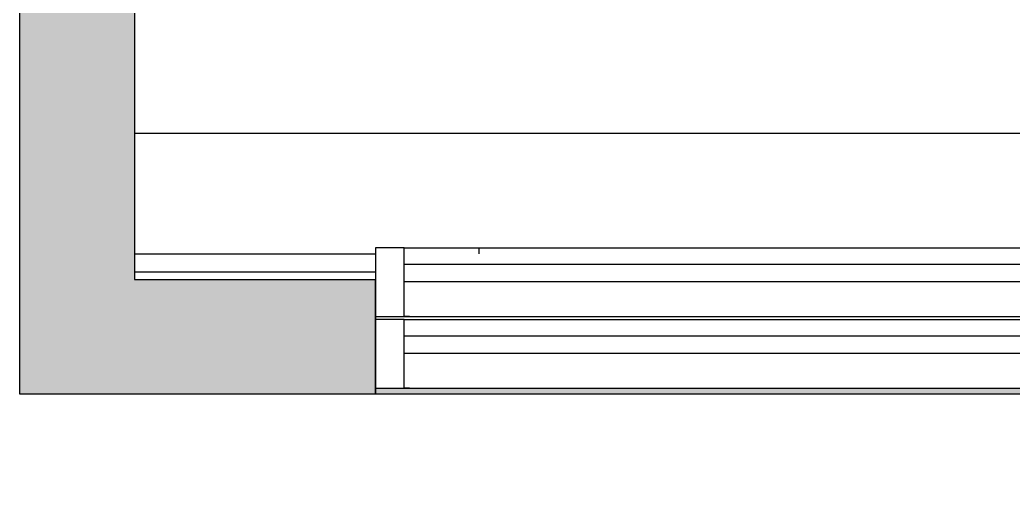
# Model space of a CAD drawing. Header units: millimetres. Extents: x 0 to 460316, y -63250 to 103204.
# Drawn here: x 213628 to 215359, y 86519 to 87357 of the extents above; entities that cross this region are included whole.
import ezdxf
from ezdxf.enums import TextEntityAlignment as Align

# ---------------------------------------------------------------- set-up
doc = ezdxf.new("R2010")
doc.units = ezdxf.units.MM
doc.header["$LTSCALE"] = 25
for name, color, linetype in [('2-con', 2, 'Continuous'), ('ac-insul', 5, 'BATTING'), ('ac-Ref', 8, 'Continuous'), ('ac-wall-fin', 3, 'Continuous'), ('ac-window', 140, 'Continuous'), ('CEIL-LIGHT', 7, 'Continuous'), ('FORM(YOURNAME)-11', 1, 'Continuous')]:
    doc.layers.add(name, color=color, linetype=linetype)
doc.styles.add('YOURNAME', font='HY울릉도M.TTF')
doc.linetypes.add('BATTING', pattern='A,0.00254,-2.54,[134,ltypeshp.shx,S=2.54,R=0,X=-2.54,Y=0],-5.08,[134,ltypeshp.shx,S=2.54,R=180,X=2.54,Y=0],-2.54', length=10.16254)

# ---------------------------------------------------------------- blocks, each defined once
blk = doc.blocks.new('A$C43c8e90a')
at = {"layer": 'ac-Ref'}
h = blk.add_hatch(color=256, dxfattribs=at)
h.dxf.hatch_style = 1
h.paths.add_polyline_path([(6388.4, 12355.1), (5843.4, 12355.1), (5843.4, 13365.1), (6408.4, 13365.1), (6408.4, 13565.1), (5643.4, 13565.1), (5643.4, 12155.1), (6118.4, 12155.1), (6118.4, 8981.7), (6388.4, 8981.7)])
h.paths.add_polyline_path([(9278.4, 11521.7), (9278.4, 13766.7), (9048.4, 13766.7), (9048.4, 13365.1), (9088.4, 13365.1), (9088.4, 9190.1), (7318.4, 9190.1), (7318.4, 8981.7), (9278.4, 8981.7)])
h.paths.add_polyline_path([(13256.4, 11394.7), (13523.4, 11394.7), (13523.4, 11595.6), (13258.4, 11595.6), (13258.4, 12366.7), (12390.4, 12366.7), (12390.4, 12166.7), (13080.4, 12166.7), (13080.4, 9191.7), (12268.4, 9191.7), (12268.4, 9056.7), (13263.4, 9056.7), (13263.4, 9256.7), (13256.4, 9256.7)])
h.paths.add_polyline_path([(15023.4, 13621.7), (14048.4, 13621.7), (14048.4, 13421.7), (14823.4, 13421.7), (14823.4, 12631.7), (14188.4, 12631.7), (14188.4, 11595.6), (14103.4, 11595.6), (14103.4, 11394.7), (14738.4, 11394.7), (14738.4, 9256.7), (14738.4, 9056.7), (14748.4, 9056.7), (14748.4, 4116.7), (13961.4, 4116.7), (13961.4, 3924.7), (14914.4, 3924.7), (14914.4, 2844.7), (14024.4, 2844.7), (14024.4, 2644.7), (15023.4, 2644.7)])
h.paths.add_polyline_path([(11190.4, 12366.7), (10665.4, 12366.7), (10665.4, 11521.7), (10940.4, 11521.7), (10940.4, 12166.7), (11190.4, 12166.7)])
h.paths.add_polyline_path([(12933.4, 7896.7), (11883.4, 7896.7), (11883.4, 7696.7), (12933.4, 7696.7)])
h.paths.add_polyline_path([(10856.4, 7896.7), (10646.4, 7896.7), (10646.4, 3924.7), (11261.4, 3924.7), (11261.4, 4116.7), (10856.4, 4116.7)])
h.paths.add_polyline_path([(10936.4, 2844.7), (10736.4, 2844.7), (10736.4, 2274.7), (10936.4, 2274.7)])
h.paths.add_polyline_path([(6216.4, 3944.7), (6846.4, 3944.7), (6846.4, 4144.7), (6128.4, 4144.7), (6128.4, 7599.7), (5938.4, 7599.7), (5938.4, 2659.7), (5923.4, 2659.7), (5923.4, 2459.7), (6016.4, 2459.7), (6016.4, 2274.7), (6936.4, 2274.7), (6936.4, 2474.7), (6216.4, 2474.7)])
h.paths.add_polyline_path([(2923.4, 7399.7), (5008.4, 7399.7), (5008.4, 7599.7), (2958.4, 7599.7), (2958.4, 9764.7), (4558.4, 9764.7), (4558.4, 8364.7), (4758.4, 8364.7), (4758.4, 10361.7), (5178.4, 10361.7), (5178.4, 10561.7), (4558.4, 10561.7), (4558.4, 9934.7), (2723.4, 9934.7), (2723.4, 2459.7), (3343.4, 2459.7), (3343.4, 2659.7), (2923.4, 2659.7)])
h = blk.add_hatch(dxfattribs=at)
h.set_pattern_fill('ANGLE', color=256)
h.set_pattern_definition([(0, (-87640.638, -53103.51), (0, 6.985), [5.08, -1.905]), (90, (-87640.638, -53103.51), (-6.985, 4e-16), [5.08, -1.905])])
h.paths.add_polyline_path([(5923.4, 2470), (5873.4, 2470), (5022.9, 2470), (5022.9, 2459.7), (5923.4, 2459.7)])
h.paths.add_polyline_path([(5022.9, 2470), (3393.4, 2470), (3343.4, 2470), (3343.4, 2459.7), (5022.9, 2459.7)])
at = {"layer": '2-con'}
for p, q in [((3343.4, 2459.7), (3343.4, 2659.7)), ((5923.4, 2459.7), (3343.4, 2459.7))]:
    blk.add_line(p, q, dxfattribs=at)
blk.add_lwpolyline([(5008.4, 7599.7), (5008.4, 7399.7), (2923.4, 7399.7), (2923.4, 2659.7), (3343.4, 2659.7), (3343.4, 2459.7), (2723.4, 2459.7), (2723.4, 9934.7), (4558.4, 9934.7), (4558.4, 10561.7), (5178.4, 10561.7), (5178.4, 10361.7), (4758.4, 10361.7), (4758.4, 8364.7), (4558.4, 8364.7), (4558.4, 9764.7), (2958.4, 9764.7), (2958.4, 7599.7), (5008.4, 7599.7)], dxfattribs=at)
at = {"layer": 'ac-insul', "linetype": 'BATTING', "ltscale": 0.05}
blk.add_line((3343.4, 2672.8), (2923.4, 2672.8), dxfattribs=at)
at = {"layer": 'ac-Ref'}
for p, q in [((3343.4, 2704.7), (3343.4, 2659.7)), ((3523.4, 2715), (3523.4, 2704.7))]:
    blk.add_line(p, q, dxfattribs=at)
at = {"layer": 'ac-wall-fin'}
blk.add_line((2923.4, 2704.7), (3343.4, 2704.7), dxfattribs=at)
at = {"layer": 'ac-window'}
for p, q in [((3393.4, 2715), (5873.4, 2715)), ((3402.4, 2595), (3393.4, 2595)), ((3393.4, 2595), (5873.4, 2595)), ((3393.4, 2590), (5873.4, 2590)), ((3402.4, 2470), (3393.4, 2470)), ((3393.4, 2470), (5873.4, 2470))]:
    blk.add_line(p, q, dxfattribs=at)
for points in [[(3343.4, 2595), (3393.4, 2595), (3393.4, 2715), (3343.4, 2715)], [(3343.4, 2470), (3393.4, 2470), (3393.4, 2590), (3343.4, 2590)]]:
    blk.add_lwpolyline(points, close=True, dxfattribs=at)
for points in [[(3393.4, 2656.2), (5052.9, 2656.2), (5052.9, 2686.2), (3393.4, 2686.2)], [(3393.4, 2531.2), (5052.9, 2531.2), (5052.9, 2561.2), (3393.4, 2561.2)]]:
    blk.add_lwpolyline(points, dxfattribs=at)
at = {"layer": 'CEIL-LIGHT'}
blk.add_line((2923.4, 2915), (5873.4, 2915), dxfattribs=at)
at = {"layer": 'FORM(YOURNAME)-11', "color": 3, "style": 'YOURNAME'}
for tag, height, p in [('1', 112.6, (41267.9, 5868.1)), ('2', 112.6, (41267.9, 5707.2)), ('3', 112.6, (41267.9, 5385.4)), ('4', 112.6, (41267.9, 4902.8)), ('5', 128.7, (41267.9, 4323.6)), ('6', 128.7, (41267.9, 3760.4)), ('7', 128.7, (41267.9, 3197.3)), ('8', 128.7, (41267.9, 2634.2)), ('9', 128.7, (41267.9, 2071.1)), ('10', 128.7, (40205.3, 1524)), ('11', 128.7, (41267.9, 1507.9)), ('12', 128.7, (40205.3, 960.9)), ('13', 128.7, (41267.9, 960.9))]:
    blk.add_attdef(tag, text='', height=height, dxfattribs=at).set_placement(p, align=Align.MIDDLE_RIGHT)

msp = doc.modelspace()

# ---------------------------------------------------------------- block references
at = {"layer": 'ac-Ref'}
msp.add_blockref('A$C43c8e90a', (210904.25, 84244.02), dxfattribs=at)

doc.saveas('drawing.dxf')
